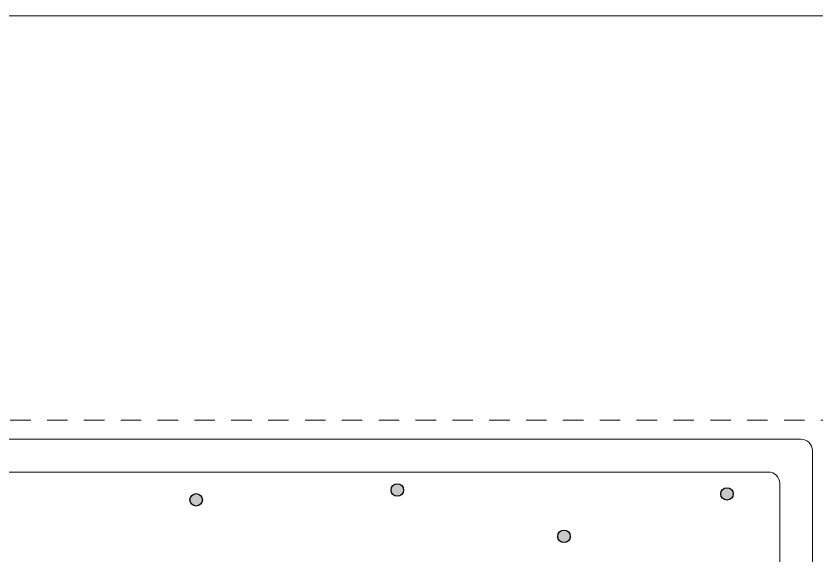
# Model space of a CAD drawing. Header units: metres. Extents: x 14 to 2416, y -346 to 476.
# Drawn here: x 139.562 to 144.447, y -131.852 to -128.559 of the extents above; entities that cross this region are included whole.
import ezdxf

# ---------------------------------------------------------------- set-up
doc = ezdxf.new("R2010")
doc.units = ezdxf.units.M
doc.linetypes.add('0', pattern=[0])
doc.linetypes.add('HIDDEN2', pattern=[0.1875, 0.125, -0.0625])
doc.layers.get('0').update_dxf_attribs({"linetype": '0', "lineweight": 20})
doc.layers.get('Defpoints').update_dxf_attribs({"color": 6})
doc.layers.add('A-ANNO-TEXT', color=20, linetype='Continuous', lineweight=13)
doc.layers.add('muros bajitos', color=252, linetype='Continuous', lineweight=5)
doc.layers.add('MAVA Luminarias', color=1, linetype='Continuous')
doc.layers.add('Techos 1', color=7, linetype='HIDDEN2', lineweight=9, true_color=0x42391a)

# ---------------------------------------------------------------- blocks, each defined once
blk = doc.blocks.new('PL BASE 2N NASAS 09')
at = {"layer": 'muros bajitos'}
for p, q in [((169.926, -4.4291), (162.7698, -4.4291)), ((169.996, -5.2117), (169.996, -4.4991)), ((169.726, -4.6291), (162.9698, -4.6291)), ((169.796, -5.2117), (169.796, -4.6991))]:
    blk.add_line(p, q, dxfattribs=at)
for centre in [(169.926, -4.4991), (169.726, -4.6991)]:
    blk.add_arc(centre, 0.07, 0, 90, dxfattribs=at)
at = {"layer": 'Techos 1'}
blk.add_line((157.4475, -4.3117), (185.4975, -4.3117), dxfattribs=at)
blk = doc.blocks.new('PL MUEBLES 2N NASAS 09')
blk.add_blockref('PL BASE 2N NASAS 09', (49.9143, 62.717))
blk = doc.blocks.new('A$C595364de')
blk.add_blockref('PL MUEBLES 2N NASAS 09', (-199.5618, -36.6052))
blk = doc.blocks.new('piso')
at = {"layer": 'MAVA Luminarias', "transparency": 33554687}
blk.add_hatch(color=6, dxfattribs=at).paths.add_polyline_path([(513802.9217, 2035255.1736, 1), (513803.034, 2035255.1736, 1)])
at = {"layer": 'MAVA Luminarias', "color": 6, "transparency": 33554687}
blk.add_circle((513802.9779, 2035255.1736), 0.0562, dxfattribs=at)

msp = doc.modelspace()

# ---------------------------------------------------------------- linework, layer by layer
at = {"layer": 'Defpoints', "lineweight": 13}
msp.add_lwpolyline([(113.19, -128.5594), (169.4881, -128.5594), (169.4881, -169.3484), (113.19, -169.3484)], close=True, dxfattribs=at)
msp.add_lwpolyline([(113.19, -128.5594), (169.4881, -128.5594), (169.4881, -169.3484), (113.19, -169.3484)], close=True, dxfattribs=at)

# ---------------------------------------------------------------- block references
at = {"layer": 'A-ANNO-TEXT'}
msp.add_blockref('A$C595364de', (124.0766, -152.828), dxfattribs=at)
msp.add_blockref('A$C595364de', (124.0766, -152.828), dxfattribs=at)
at = {"layer": 'MAVA Luminarias', "xscale": 0.6780394422585752, "yscale": 0.6780394422585752, "zscale": 0.6780394422585752}
for p in [(-348236.7942, -1380114.7381), (-348236.7942, -1380114.7381), (-348234.7811, -1380114.7618), (-348234.7811, -1380114.7618), (-348238.0227, -1380114.7982), (-348238.0227, -1380114.7982), (-348235.7762, -1380115.0212), (-348235.7762, -1380115.0212)]:
    msp.add_blockref('piso', p, dxfattribs=at)

doc.saveas('drawing.dxf')
